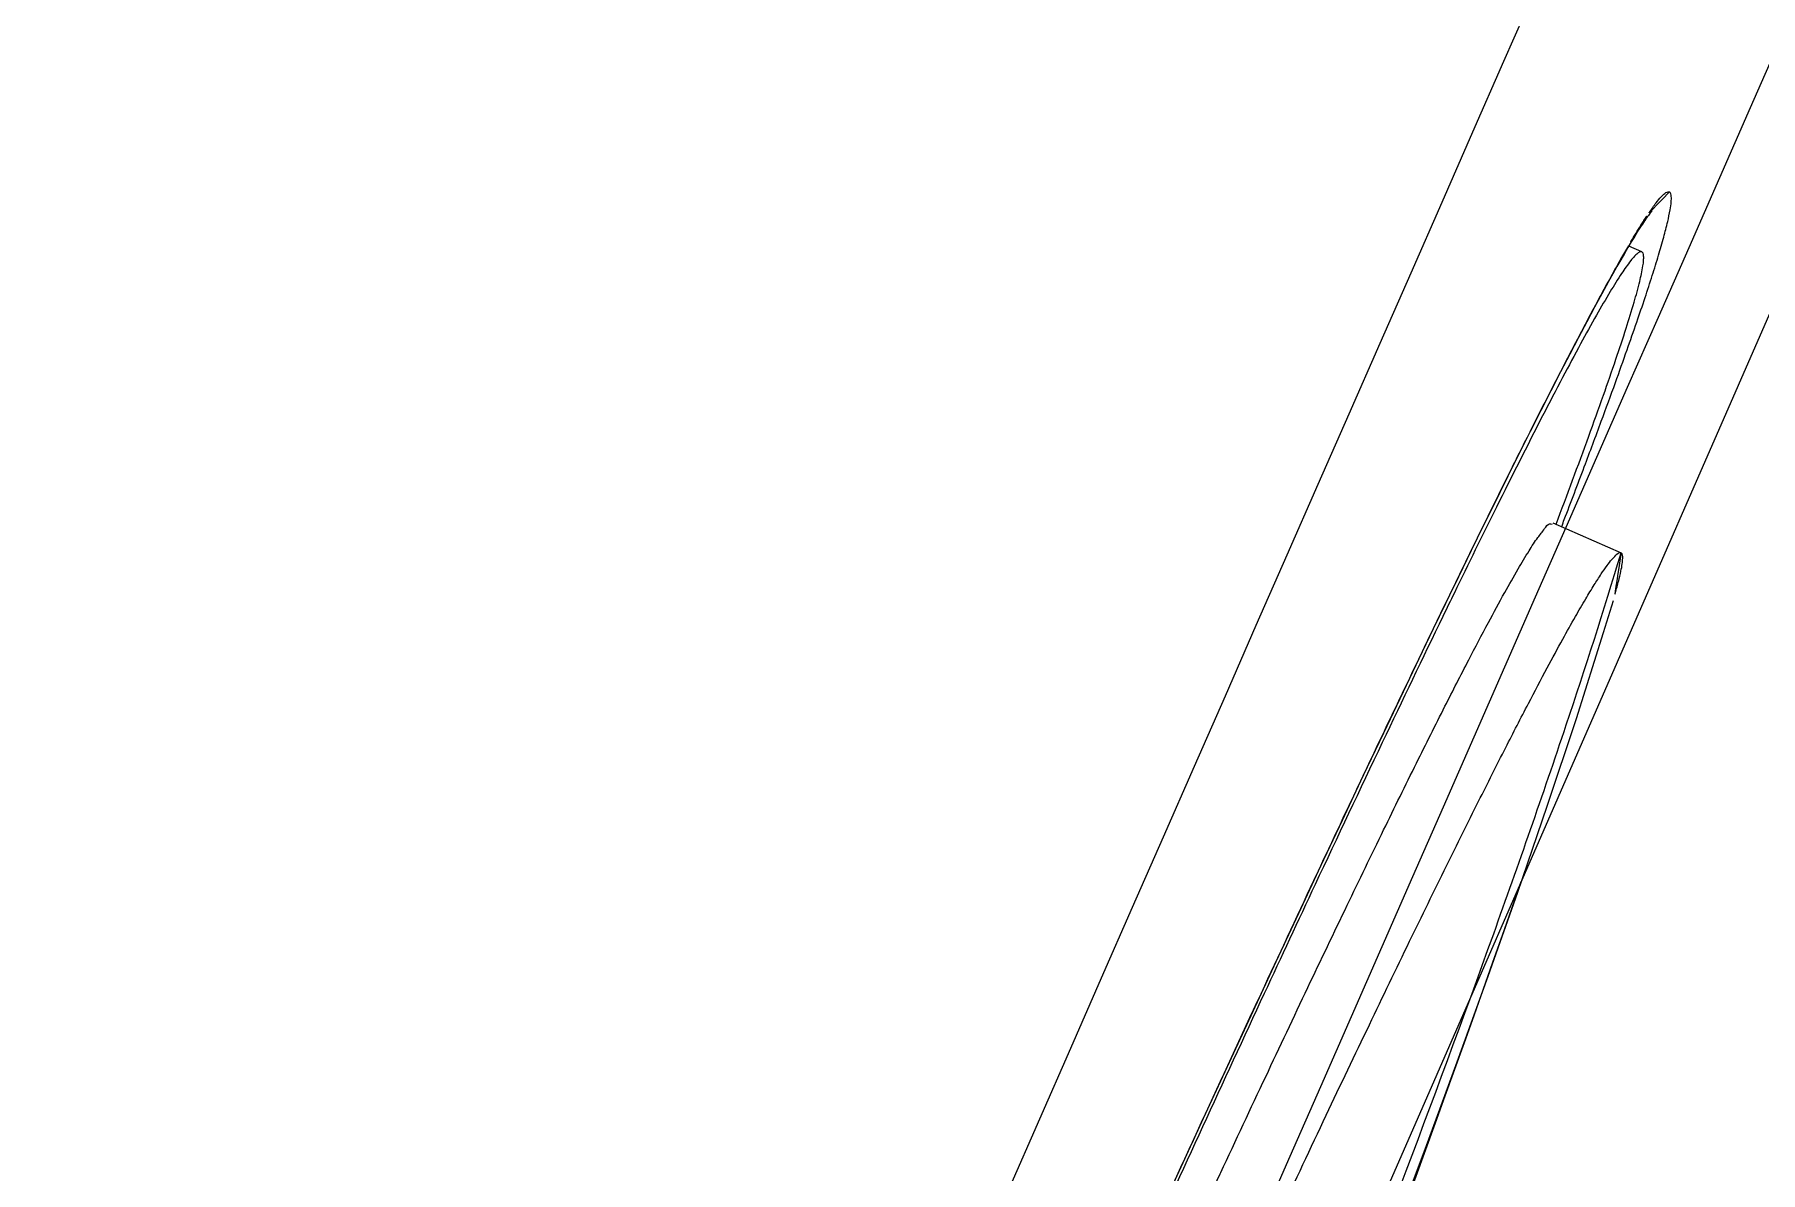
# Model space of a CAD drawing. Header units: millimetres. Extents: x 1145859089 to 1147511753, y -1047484727 to -1047247487.
# Drawn here: x 1146005325.48 to 1146005360.8, y -1047431155.32 to -1047431132.04 of the extents above; entities that cross this region are included whole.
import ezdxf
from ezdxf.xclip import XClip

# ---------------------------------------------------------------- set-up
doc = ezdxf.new("R2010")
doc.units = ezdxf.units.MM
doc.header["$LTSCALE"] = 100
doc.header["$MEASUREMENT"] = 0
doc.header["$XCLIPFRAME"] = 2
doc.layers.get('0').update_dxf_attribs({"linetype": 'CONTINUOUS'})
doc.layers.add('XREF', color=135, linetype='CONTINUOUS')
doc.layers.add('단지배치도$0$W240910', color=135, linetype='CONTINUOUS')

# ---------------------------------------------------------------- blocks, each defined once
blk = doc.blocks.new('단지배치도$0$zw$9902')
at = {"layer": '단지배치도$0$W240910', "linetype": 'ByBlock', "ltscale": 20}
for p, q in [((67175.562, -59870.414), (67241.68, -59719.244)), ((67217.724, -59766.377), (67217.712, -59766.394)), ((67217.735, -59766.364), (67217.724, -59766.377)), ((67217.744, -59766.353), (67217.735, -59766.364)), ((67217.751, -59766.344), (67217.744, -59766.353)), ((67217.757, -59766.338), (67217.751, -59766.344)), ((67217.759, -59766.335), (67217.757, -59766.338)), ((67217.759, -59766.335), (67217.759, -59766.335)), ((67217.482, -59766.73), (67217.454, -59766.774)), ((67217.509, -59766.688), (67217.482, -59766.73)), ((67217.535, -59766.648), (67217.509, -59766.688)), ((67217.56, -59766.611), (67217.535, -59766.648)), ((67217.583, -59766.575), (67217.56, -59766.611)), ((67217.605, -59766.542), (67217.583, -59766.575)), ((67217.626, -59766.512), (67217.605, -59766.542)), ((67217.646, -59766.483), (67217.626, -59766.512)), ((67217.665, -59766.457), (67217.646, -59766.483)), ((67217.682, -59766.434), (67217.665, -59766.457)), ((67217.698, -59766.412), (67217.682, -59766.434)), ((67217.712, -59766.394), (67217.698, -59766.412)), ((67217.264, -59767.087), (67217.193, -59767.209)), ((67217.332, -59766.974), (67217.264, -59767.087)), ((67217.548, -59767.178), (67217.28, -59767.061)), ((67217.395, -59766.87), (67217.332, -59766.974)), ((67217.425, -59766.821), (67217.395, -59766.87)), ((67217.454, -59766.774), (67217.425, -59766.821)), ((67217.117, -59767.339), (67217.038, -59767.478)), ((67217.193, -59767.209), (67217.117, -59767.339)), ((67216.867, -59767.783), (67216.728, -59768.035)), ((67216.955, -59767.626), (67216.867, -59767.783)), ((67217.038, -59767.478), (67216.955, -59767.626)), ((67216.728, -59768.035), (67216.579, -59768.31)), ((67216.579, -59768.31), (67216.42, -59768.607)), ((67216.42, -59768.607), (67216.251, -59768.927)), ((67216.251, -59768.927), (67216.072, -59769.27)), ((67216.072, -59769.27), (67215.883, -59769.634)), ((67215.883, -59769.634), (67215.685, -59770.02)), ((67215.685, -59770.02), (67215.478, -59770.427)), ((67215.478, -59770.427), (67215.262, -59770.854)), ((67215.262, -59770.854), (67215.038, -59771.301)), ((67215.038, -59771.301), (67214.806, -59771.767)), ((67214.806, -59771.767), (67214.483, -59772.42)), ((67214.483, -59772.42), (67214.146, -59773.106)), ((67215.727, -59772.726), (67217.122, -59773.336)), ((67215.904, -59772.803), (67215.907, -59772.795)), ((67214.146, -59773.106), (67213.795, -59773.826)), ((67213.795, -59773.826), (67213.43, -59774.579)), ((67216.958, -59774.32), (67216.759, -59774.973)), ((67213.43, -59774.579), (67213.052, -59775.363)), ((67216.759, -59774.973), (67216.201, -59776.733)), ((67213.052, -59775.363), (67212.661, -59776.18)), ((67212.661, -59776.18), (67212.257, -59777.027)), ((67216.201, -59776.733), (67215.606, -59778.528)), ((67212.257, -59777.027), (67211.84, -59777.905)), ((67211.84, -59777.905), (67211.411, -59778.813)), ((67215.606, -59778.528), (67215.002, -59780.287)), ((67211.411, -59778.813), (67210.971, -59779.751)), ((67210.971, -59779.751), (67210.518, -59780.716)), ((67215.002, -59780.287), (67214.396, -59782.005)), ((67210.518, -59780.716), (67210.056, -59781.707)), ((67210.056, -59781.707), (67209.583, -59782.724)), ((67214.396, -59782.005), (67213.764, -59783.758)), ((67209.583, -59782.724), (67209.101, -59783.764)), ((67209.101, -59783.764), (67208.61, -59784.826)), ((67213.764, -59783.758), (67213.104, -59785.549)), ((67208.61, -59784.826), (67208.111, -59785.91)), ((67213.104, -59785.549), (67212.43, -59787.348)), ((67208.111, -59785.91), (67207.477, -59787.292))]:
    blk.add_line(p, q, dxfattribs=at)
at = {"layer": '단지배치도$0$W240910'}
blk.add_arc((56404.253, -57219.78, 0), 12756.719, 322.5073299, 9.110085, dxfattribs=at)
at = {"layer": '단지배치도$0$W240910', "linetype": 'ByBlock', "ltscale": 20}
for centre, radius, start, end in [((93492.861, -71309.971), 28703.079, 156.175393, 156.577978), ((93061.131, -71121.144), 28226.861, 156.173706, 156.5796719), ((68111.941, -60201.81), 994.87, 155.063341, 155.409218)]:
    blk.add_arc(centre, radius, start, end, dxfattribs=at)
blk.add_ellipse((66756.086, -59619.918), major_axis=(177.193, -452.685), ratio=1, start_param=0.708795, end_param=0.862005, dxfattribs=at)
for points, knots in [([(67215.907, -59772.795), (67215.925, -59772.749), (67216.08, -59772.343), (67216.352, -59771.627), (67216.701, -59770.692), (67216.993, -59769.895), (67217.235, -59769.217), (67217.437, -59768.638), (67217.609, -59768.13), (67217.758, -59767.674), (67217.886, -59767.261), (67217.992, -59766.895), (67218.072, -59766.586), (67218.124, -59766.347), (67218.149, -59766.172), (67218.155, -59766.053), (67218.141, -59765.965), (67218.11, -59765.951)], [0, 0, 0, 0, 0.148021, 1.303745, 2.298237, 3.141822, 3.851049, 4.45559, 4.984101, 5.459902, 5.893388, 6.280951, 6.605326, 6.848571, 7.016796, 7.126248, 7.228192, 7.228192, 7.228192, 7.228192]), ([(67218.11, -59765.951), (67218.08, -59765.938), (67218.009, -59765.984), (67217.93, -59766.064), (67217.822, -59766.194), (67217.729, -59766.327), (67217.667, -59766.418), (67217.649, -59766.445)], [0, 0, 0, 0, 0.0980617, 0.201128, 0.3602246, 0.5936368, 0.6907797, 0.6907797, 0.6907797, 0.6907797]), ([(67217.649, -59766.445), (67217.609, -59766.506), (67217.5, -59766.676), (67217.375, -59766.881), (67217.291, -59767.024), (67217.271, -59767.057)], [0, 0, 0, 0, 0.220338, 0.6039544, 0.7196038, 0.7196038, 0.7196038, 0.7196038]), ([(67217.271, -59767.057), (67217.218, -59767.148), (67217.087, -59767.375), (67216.874, -59767.756), (67216.62, -59768.222), (67216.334, -59768.759), (67216.004, -59769.39), (67215.619, -59770.139), (67215.173, -59771.022), (67214.66, -59772.052), (67214.075, -59773.242), (67213.412, -59774.609), (67212.66, -59776.174), (67211.81, -59777.961), (67210.852, -59779.996), (67209.774, -59782.305), (67208.563, -59784.921), (67207.204, -59787.88), (67205.68, -59791.223), (67203.972, -59795.001), (67202.06, -59799.264), (67199.906, -59804.103), (67197.525, -59809.497), (67195.053, -59815.148), (67192.697, -59820.583), (67190.593, -59825.478), (67188.753, -59829.793), (67187.133, -59833.625), (67185.706, -59837.026), (67184.451, -59840.043), (67183.348, -59842.718), (67182.38, -59845.086), (67181.533, -59847.179), (67180.794, -59849.024), (67180.152, -59850.646), (67179.596, -59852.067), (67179.117, -59853.31), (67178.706, -59854.392), (67178.358, -59855.325), (67178.067, -59856.12), (67177.826, -59856.795), (67177.625, -59857.373), (67177.453, -59857.88), (67177.315, -59858.305), (67177.234, -59858.565), (67177.201, -59858.673)], [0, 0, 0, 0, 0.313904, 0.785938, 1.309904, 1.908722, 2.610799, 3.446041, 4.432154, 5.579577, 6.898803, 8.409937, 10.137933, 12.10808, 14.347045, 16.883775, 19.753734, 22.995188, 26.650958, 30.776923, 35.433042, 40.668896, 46.665278, 53.123251, 59.172395, 64.435061, 69.106362, 73.246956, 76.916151, 80.169465, 83.05019, 85.596842, 87.844859, 89.823381, 91.559072, 93.077294, 94.402921, 95.55651, 96.548523, 97.389382, 98.09617, 98.698881, 99.226154, 99.701164, 100.041093, 100.041093, 100.041093, 100.041093]), ([(67217.548, -59767.178), (67217.535, -59767.175), (67217.501, -59767.177), (67217.451, -59767.215), (67217.388, -59767.275), (67217.276, -59767.41), (67217.11, -59767.65), (67216.878, -59768.023), (67216.599, -59768.504), (67216.276, -59769.09), (67215.908, -59769.778), (67215.33, -59770.89), (67214.59, -59772.359), (67213.995, -59773.569), (67213.71, -59774.154)], [0, 0, 0, 0, 0.037854, 0.096807, 0.18345, 0.299451, 0.620754, 1.060569, 1.616799, 2.286868, 3.068011, 3.957376, 6.049129, 8.001669, 8.001669, 8.001669, 8.001669]), ([(67215.792, -59772.75), (67216.019, -59772.152), (67216.346, -59771.274), (67216.751, -59770.148), (67217.007, -59769.41), (67217.218, -59768.775), (67217.382, -59768.244), (67217.498, -59767.82), (67217.561, -59767.535), (67217.585, -59767.361), (67217.586, -59767.274), (67217.58, -59767.212), (67217.558, -59767.185), (67217.548, -59767.178)], [0, 0, 0, 0, 1.920561, 2.810156, 3.591512, 4.261774, 4.818171, 5.258124, 5.579532, 5.695572, 5.782243, 5.841216, 5.87908, 5.87908, 5.87908, 5.87908]), ([(67208.931, -59786.017), (67209.236, -59785.363), (67209.828, -59784.1), (67210.689, -59782.277), (67211.493, -59780.594), (67212.234, -59779.063), (67212.901, -59777.705), (67213.481, -59776.545), (67213.972, -59775.587), (67214.379, -59774.811), (67214.716, -59774.191), (67214.993, -59773.699), (67215.22, -59773.327), (67215.396, -59773.04), (67215.541, -59772.878), (67215.626, -59772.73), (67215.698, -59772.745), (67215.715, -59772.753)], [0, 0, 0, 0, 2.164869, 4.184166, 6.04779, 7.762806, 9.286848, 10.585733, 11.652675, 12.516561, 13.214865, 13.772063, 14.20558, 14.531009, 14.759687, 14.901069, 14.956033, 14.956033, 14.956033, 14.956033]), ([(67210.001, -59787.15), (67210.046, -59787.055), (67210.407, -59786.286), (67211.061, -59784.899), (67211.947, -59783.04), (67212.768, -59781.338), (67213.513, -59779.814), (67214.169, -59778.492), (67214.728, -59777.384), (67215.197, -59776.474), (67215.586, -59775.735), (67215.907, -59775.142), (67216.169, -59774.672), (67216.384, -59774.302), (67216.56, -59774.011), (67216.705, -59773.784), (67216.824, -59773.612), (67216.925, -59773.479), (67217.007, -59773.39), (67217.085, -59773.32), (67217.122, -59773.336)], [0, 0, 0, 0, 0.317667, 2.546569, 4.601266, 6.497077, 8.212421, 9.692432, 10.924248, 11.935786, 12.763703, 13.429295, 13.958653, 14.378781, 14.712775, 14.977527, 15.186198, 15.3462, 15.462877, 15.582439, 15.582439, 15.582439, 15.582439]), ([(67210.239, -59792.402), (67210.363, -59792.087), (67211.837, -59788.349), (67213.81, -59783.186), (67215.929, -59777.126), (67216.769, -59774.517), (67217.122, -59773.336)], [0, 0, 0, 0, 1.015514, 12.053259, 16.577359, 20.274834, 20.274834, 20.274834, 20.274834]), ([(67217.122, -59773.336), (67217.157, -59773.352), (67217.158, -59773.454), (67217.147, -59773.571), (67217.118, -59773.729), (67217.07, -59773.927), (67217.014, -59774.13), (67216.974, -59774.267), (67216.958, -59774.321)], [0, 0, 0, 0, 0.115839, 0.228888, 0.3842, 0.586991, 0.844952, 1.014035, 1.014035, 1.014035, 1.014035]), ([(67213.71, -59774.154), (67213.632, -59774.315), (67213.136, -59775.335), (67212.182, -59777.322), (67210.966, -59779.897), (67210.164, -59781.612), (67209.818, -59782.357)], [0, 0, 0, 0, 0.537005, 3.400659, 6.614663, 9.079079, 9.079079, 9.079079, 9.079079]), ([(67204.059, -59796.656), (67204.201, -59796.341), (67204.75, -59795.126), (67205.68, -59793.077), (67206.826, -59790.57), (67207.896, -59788.246), (67208.59, -59786.749), (67208.928, -59786.026), (67208.931, -59786.017)], [0, 0, 0, 0, 1.036829, 3.999041, 6.750569, 9.30493, 11.673982, 11.701224, 11.701224, 11.701224, 11.701224])]:
    blk.add_open_spline(points, degree=3, knots=knots, dxfattribs=at)
blk = doc.blocks.new('단지배치도')
blk.add_blockref('단지배치도$0$zw$9902', (141034.193, 142437.157))

msp = doc.modelspace()

# ---------------------------------------------------------------- block references
at = {"layer": 'XREF'}
ref = msp.add_blockref('단지배치도', (1145797106.633357, -1047513806.462535), dxfattribs=at)
XClip(ref).set_block_clipping_path([(72982.4064819524, 34919.7593965298), (360382.4067475507, 255319.7593436697)])

doc.saveas('drawing.dxf')
